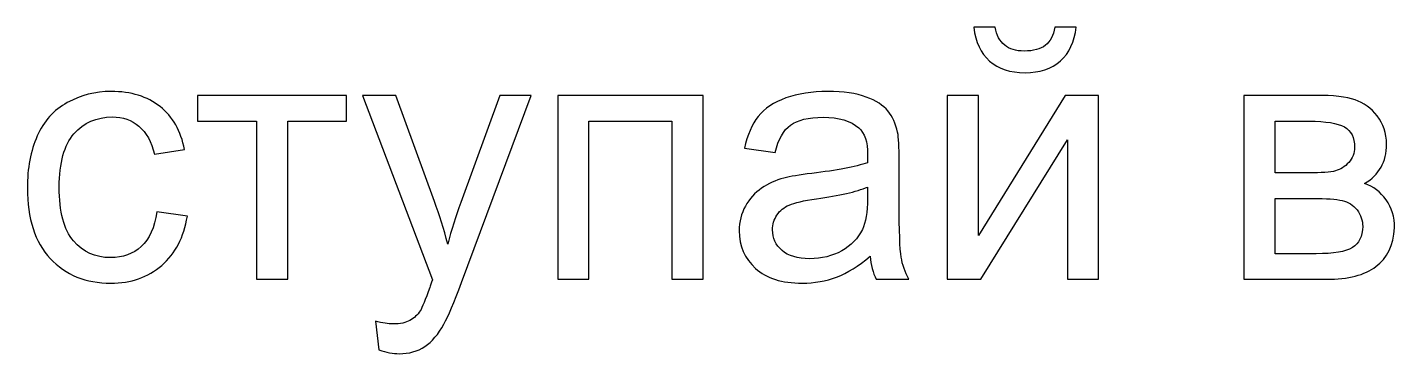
# Model space of a CAD drawing. Header units: millimetres. Extents: x 401 to 1796, y 156 to 1707.
# Drawn here: x 1684.4 to 1782.3, y 456.4 to 479.8 of the extents above; entities that cross this region are included whole.
import ezdxf

# ---------------------------------------------------------------- set-up
doc = ezdxf.new("R2010")
doc.units = ezdxf.units.MM
doc.header["$MEASUREMENT"] = 0
doc.layers.add('layer 1', color=7, linetype='Continuous')

msp = doc.modelspace()

# ---------------------------------------------------------------- linework, layer by layer
at = {"layer": 'layer 1', "color": 165}
for points, knots in [([(1758.0015, 479.7754), (1758.0015, 479.7754), (1759.5255, 479.7754), (1759.5255, 479.7754), (1759.5255, 479.7754), (1759.4027, 478.7298), (1759.0217, 477.9254), (1758.3867, 477.3666), (1758.3867, 477.3666), (1757.7517, 476.8036), (1756.9093, 476.5242), (1755.8552, 476.5242), (1755.8552, 476.5242), (1754.7969, 476.5242), (1753.9502, 476.8036), (1753.3194, 477.3582), (1753.3194, 477.3582), (1752.6887, 477.917), (1752.3077, 478.7213), (1752.1849, 479.7754), (1752.1849, 479.7754), (1752.1849, 479.7754), (1753.7089, 479.7754), (1753.7089, 479.7754), (1753.7089, 479.7754), (1753.8232, 479.2039), (1754.056, 478.7763), (1754.3989, 478.4969), (1754.3989, 478.4969), (1754.7418, 478.2133), (1755.2075, 478.0736), (1755.7875, 478.0736), (1755.7875, 478.0736), (1756.4606, 478.0736), (1756.9686, 478.2091), (1757.3115, 478.4842), (1757.3115, 478.4842), (1757.6544, 478.7552), (1757.8872, 479.187), (1758.0015, 479.7754)], [0, 0, 0, 0, 0.0909091, 0.0909091, 0.0909091, 0.0909091, 0.1818182, 0.1818182, 0.1818182, 0.1818182, 0.2727273, 0.2727273, 0.2727273, 0.2727273, 0.3636364, 0.3636364, 0.3636364, 0.3636364, 0.4545455, 0.4545455, 0.4545455, 0.4545455, 0.5454545, 0.5454545, 0.5454545, 0.5454545, 0.6363636, 0.6363636, 0.6363636, 0.6363636, 0.7272727, 0.7272727, 0.7272727, 0.7272727, 0.8181818, 0.8181818, 0.8181818, 0.8181818, 1, 1, 1, 1]), ([(1693.693, 466.542), (1693.693, 466.542), (1695.8774, 466.2372), (1695.8774, 466.2372), (1695.8774, 466.2372), (1695.6361, 464.7344), (1695.0265, 463.5617), (1694.0401, 462.7108), (1694.0401, 462.7108), (1693.0538, 461.8599), (1691.8388, 461.4366), (1690.4037, 461.4366), (1690.4037, 461.4366), (1688.6045, 461.4366), (1687.1567, 462.025), (1686.0645, 463.2019), (1686.0645, 463.2019), (1684.9681, 464.3788), (1684.422, 466.0636), (1684.422, 468.2565), (1684.422, 468.2565), (1684.422, 469.6789), (1684.6591, 470.9193), (1685.129, 471.9861), (1685.129, 471.9861), (1685.5989, 473.0486), (1686.3143, 473.8487), (1687.2795, 474.3779), (1687.2795, 474.3779), (1688.2405, 474.9113), (1689.2861, 475.178), (1690.4206, 475.178), (1690.4206, 475.178), (1691.8473, 475.178), (1693.0199, 474.8182), (1693.9258, 474.0943), (1693.9258, 474.0943), (1694.836, 473.3704), (1695.4202, 472.3417), (1695.6742, 471.0124), (1695.6742, 471.0124), (1695.6742, 471.0124), (1693.5152, 470.6822), (1693.5152, 470.6822), (1693.5152, 470.6822), (1693.3078, 471.567), (1692.9437, 472.2316), (1692.4145, 472.6803), (1692.4145, 472.6803), (1691.8896, 473.1248), (1691.2546, 473.3492), (1690.5095, 473.3492), (1690.5095, 473.3492), (1689.3835, 473.3492), (1688.4691, 472.947), (1687.7621, 472.1427), (1687.7621, 472.1427), (1687.0594, 471.3341), (1686.708, 470.0641), (1686.708, 468.32), (1686.708, 468.32), (1686.708, 466.5505), (1687.0467, 465.2678), (1687.724, 464.4677), (1687.724, 464.4677), (1688.4056, 463.6676), (1689.2903, 463.2654), (1690.3783, 463.2654), (1690.3783, 463.2654), (1691.2588, 463.2654), (1691.9912, 463.5321), (1692.5754, 464.0697), (1692.5754, 464.0697), (1693.1638, 464.6031), (1693.5364, 465.4286), (1693.693, 466.542)], [0, 0, 0, 0, 0.05, 0.05, 0.05, 0.05, 0.1, 0.1, 0.1, 0.1, 0.15, 0.15, 0.15, 0.15, 0.2, 0.2, 0.2, 0.2, 0.25, 0.25, 0.25, 0.25, 0.3, 0.3, 0.3, 0.3, 0.35, 0.35, 0.35, 0.35, 0.4, 0.4, 0.4, 0.4, 0.45, 0.45, 0.45, 0.45, 0.5, 0.5, 0.5, 0.5, 0.55, 0.55, 0.55, 0.55, 0.6, 0.6, 0.6, 0.6, 0.65, 0.65, 0.65, 0.65, 0.7, 0.7, 0.7, 0.7, 0.75, 0.75, 0.75, 0.75, 0.8, 0.8, 0.8, 0.8, 0.85, 0.85, 0.85, 0.85, 0.9, 0.9, 0.9, 0.9, 1, 1, 1, 1]), ([(1696.614, 474.8986), (1696.614, 474.8986), (1707.282, 474.8986), (1707.282, 474.8986), (1707.282, 474.8986), (1707.282, 474.8986), (1707.282, 473.0444), (1707.282, 473.0444), (1707.282, 473.0444), (1707.282, 473.0444), (1703.0656, 473.0444), (1703.0656, 473.0444), (1703.0656, 473.0444), (1703.0656, 473.0444), (1703.0656, 461.716), (1703.0656, 461.716), (1703.0656, 461.716), (1703.0656, 461.716), (1700.8304, 461.716), (1700.8304, 461.716), (1700.8304, 461.716), (1700.8304, 461.716), (1700.8304, 473.0444), (1700.8304, 473.0444), (1700.8304, 473.0444), (1700.8304, 473.0444), (1696.614, 473.0444), (1696.614, 473.0444), (1696.614, 473.0444), (1696.614, 473.0444), (1696.614, 474.8986), (1696.614, 474.8986)], [0, 0, 0, 0, 0.1111111, 0.1111111, 0.1111111, 0.1111111, 0.2222222, 0.2222222, 0.2222222, 0.2222222, 0.3333333, 0.3333333, 0.3333333, 0.3333333, 0.4444444, 0.4444444, 0.4444444, 0.4444444, 0.5555556, 0.5555556, 0.5555556, 0.5555556, 0.6666667, 0.6666667, 0.6666667, 0.6666667, 0.7777778, 0.7777778, 0.7777778, 0.7777778, 1, 1, 1, 1]), ([(1709.5976, 456.6487), (1709.5976, 456.6487), (1709.3436, 458.7146), (1709.3436, 458.7146), (1709.3436, 458.7146), (1709.8347, 458.5833), (1710.258, 458.5156), (1710.6221, 458.5156), (1710.6221, 458.5156), (1711.1216, 458.5156), (1711.5195, 458.6003), (1711.8159, 458.7654), (1711.8159, 458.7654), (1712.1164, 458.9305), (1712.362, 459.1633), (1712.5525, 459.4596), (1712.5525, 459.4596), (1712.6922, 459.684), (1712.9208, 460.2386), (1713.234, 461.1276), (1713.234, 461.1276), (1713.2764, 461.2503), (1713.3399, 461.4324), (1713.433, 461.6737), (1713.433, 461.6737), (1713.433, 461.6737), (1708.4292, 474.8986), (1708.4292, 474.8986), (1708.4292, 474.8986), (1708.4292, 474.8986), (1710.8168, 474.8986), (1710.8168, 474.8986), (1710.8168, 474.8986), (1710.8168, 474.8986), (1713.5685, 467.2871), (1713.5685, 467.2871), (1713.5685, 467.2871), (1713.9283, 466.3261), (1714.2458, 465.3101), (1714.5294, 464.2433), (1714.5294, 464.2433), (1714.7877, 465.2466), (1715.0925, 466.2372), (1715.4481, 467.2109), (1715.4481, 467.2109), (1715.4481, 467.2109), (1718.259, 474.8986), (1718.259, 474.8986), (1718.259, 474.8986), (1718.259, 474.8986), (1720.49, 474.8986), (1720.49, 474.8986), (1720.49, 474.8986), (1720.49, 474.8986), (1715.5073, 461.4874), (1715.5073, 461.4874), (1715.5073, 461.4874), (1714.9697, 460.0438), (1714.5506, 459.0532), (1714.25, 458.5071), (1714.25, 458.5071), (1713.8521, 457.7748), (1713.3949, 457.2371), (1712.8827, 456.8942), (1712.8827, 456.8942), (1712.3662, 456.5513), (1711.7524, 456.382), (1711.0412, 456.382), (1711.0412, 456.382), (1710.6094, 456.382), (1710.1268, 456.4709), (1709.5976, 456.6487)], [0, 0, 0, 0, 0.0526316, 0.0526316, 0.0526316, 0.0526316, 0.1052632, 0.1052632, 0.1052632, 0.1052632, 0.1578947, 0.1578947, 0.1578947, 0.1578947, 0.2105263, 0.2105263, 0.2105263, 0.2105263, 0.2631579, 0.2631579, 0.2631579, 0.2631579, 0.3157895, 0.3157895, 0.3157895, 0.3157895, 0.3684211, 0.3684211, 0.3684211, 0.3684211, 0.4210526, 0.4210526, 0.4210526, 0.4210526, 0.4736842, 0.4736842, 0.4736842, 0.4736842, 0.5263158, 0.5263158, 0.5263158, 0.5263158, 0.5789474, 0.5789474, 0.5789474, 0.5789474, 0.6315789, 0.6315789, 0.6315789, 0.6315789, 0.6842105, 0.6842105, 0.6842105, 0.6842105, 0.7368421, 0.7368421, 0.7368421, 0.7368421, 0.7894737, 0.7894737, 0.7894737, 0.7894737, 0.8421053, 0.8421053, 0.8421053, 0.8421053, 0.8947368, 0.8947368, 0.8947368, 0.8947368, 1, 1, 1, 1]), ([(1722.3992, 474.8986), (1722.3992, 474.8986), (1732.8132, 474.8986), (1732.8132, 474.8986), (1732.8132, 474.8986), (1732.8132, 474.8986), (1732.8132, 461.716), (1732.8132, 461.716), (1732.8132, 461.716), (1732.8132, 461.716), (1730.578, 461.716), (1730.578, 461.716), (1730.578, 461.716), (1730.578, 461.716), (1730.578, 473.0444), (1730.578, 473.0444), (1730.578, 473.0444), (1730.578, 473.0444), (1724.6344, 473.0444), (1724.6344, 473.0444), (1724.6344, 473.0444), (1724.6344, 473.0444), (1724.6344, 461.716), (1724.6344, 461.716), (1724.6344, 461.716), (1724.6344, 461.716), (1722.3992, 461.716), (1722.3992, 461.716), (1722.3992, 461.716), (1722.3992, 461.716), (1722.3992, 474.8986), (1722.3992, 474.8986)], [0, 0, 0, 0, 0.1111111, 0.1111111, 0.1111111, 0.1111111, 0.2222222, 0.2222222, 0.2222222, 0.2222222, 0.3333333, 0.3333333, 0.3333333, 0.3333333, 0.4444444, 0.4444444, 0.4444444, 0.4444444, 0.5555556, 0.5555556, 0.5555556, 0.5555556, 0.6666667, 0.6666667, 0.6666667, 0.6666667, 0.7777778, 0.7777778, 0.7777778, 0.7777778, 1, 1, 1, 1]), ([(1744.7639, 463.367), (1743.9342, 462.66), (1743.1341, 462.1647), (1742.3678, 461.8726), (1742.3678, 461.8726), (1741.6016, 461.5805), (1740.7803, 461.4366), (1739.8998, 461.4366), (1739.8998, 461.4366), (1738.452, 461.4366), (1737.3386, 461.788), (1736.5597, 462.4949), (1736.5597, 462.4949), (1735.7808, 463.1977), (1735.3913, 464.0994), (1735.3913, 465.1958), (1735.3913, 465.1958), (1735.3913, 465.8393), (1735.5395, 466.4277), (1735.8316, 466.9611), (1735.8316, 466.9611), (1736.1279, 467.4945), (1736.5131, 467.9178), (1736.9873, 468.2396), (1736.9873, 468.2396), (1737.4656, 468.5613), (1737.999, 468.8068), (1738.5959, 468.9719), (1738.5959, 468.9719), (1739.0362, 469.0862), (1739.7008, 469.1963), (1740.5856, 469.3064), (1740.5856, 469.3064), (1742.389, 469.518), (1743.7225, 469.7763), (1744.5734, 470.0726), (1744.5734, 470.0726), (1744.5819, 470.3774), (1744.5861, 470.5721), (1744.5861, 470.6526), (1744.5861, 470.6526), (1744.5861, 471.5585), (1744.3744, 472.1977), (1743.9511, 472.5703), (1743.9511, 472.5703), (1743.3796, 473.074), (1742.5287, 473.3238), (1741.4026, 473.3238), (1741.4026, 473.3238), (1740.3485, 473.3238), (1739.5696, 473.1375), (1739.0701, 472.7692), (1739.0701, 472.7692), (1738.5663, 472.4009), (1738.198, 471.749), (1737.9567, 470.8092), (1737.9567, 470.8092), (1737.9567, 470.8092), (1735.7723, 471.114), (1735.7723, 471.114), (1735.7723, 471.114), (1735.9713, 472.0496), (1736.2972, 472.8073), (1736.7544, 473.3831), (1736.7544, 473.3831), (1737.2116, 473.9588), (1737.872, 474.3991), (1738.7356, 474.7123), (1738.7356, 474.7123), (1739.595, 475.0214), (1740.5983, 475.178), (1741.7328, 475.178), (1741.7328, 475.178), (1742.8589, 475.178), (1743.7775, 475.0468), (1744.4845, 474.7801), (1744.4845, 474.7801), (1745.1872, 474.5134), (1745.7079, 474.1832), (1746.0381, 473.781), (1746.0381, 473.781), (1746.3683, 473.3788), (1746.6012, 472.8708), (1746.7366, 472.257), (1746.7366, 472.257), (1746.8086, 471.876), (1746.8467, 471.1902), (1746.8467, 470.2038), (1746.8467, 470.2038), (1746.8467, 470.2038), (1746.8467, 467.2405), (1746.8467, 467.2405), (1746.8467, 467.2405), (1746.8467, 465.1704), (1746.8933, 463.8623), (1746.9864, 463.3077), (1746.9864, 463.3077), (1747.0753, 462.7532), (1747.2616, 462.224), (1747.5325, 461.716), (1747.5325, 461.716), (1747.5325, 461.716), (1745.1957, 461.716), (1745.1957, 461.716), (1745.1957, 461.716), (1744.9713, 462.1859), (1744.8274, 462.7362), (1744.7639, 463.367)], [0, 0, 0, 0, 0.0357143, 0.0357143, 0.0357143, 0.0357143, 0.0714286, 0.0714286, 0.0714286, 0.0714286, 0.1071429, 0.1071429, 0.1071429, 0.1071429, 0.1428571, 0.1428571, 0.1428571, 0.1428571, 0.1785714, 0.1785714, 0.1785714, 0.1785714, 0.2142857, 0.2142857, 0.2142857, 0.2142857, 0.25, 0.25, 0.25, 0.25, 0.2857143, 0.2857143, 0.2857143, 0.2857143, 0.3214286, 0.3214286, 0.3214286, 0.3214286, 0.3571429, 0.3571429, 0.3571429, 0.3571429, 0.3928571, 0.3928571, 0.3928571, 0.3928571, 0.4285714, 0.4285714, 0.4285714, 0.4285714, 0.4642857, 0.4642857, 0.4642857, 0.4642857, 0.5, 0.5, 0.5, 0.5, 0.5357143, 0.5357143, 0.5357143, 0.5357143, 0.5714286, 0.5714286, 0.5714286, 0.5714286, 0.6071429, 0.6071429, 0.6071429, 0.6071429, 0.6428571, 0.6428571, 0.6428571, 0.6428571, 0.6785714, 0.6785714, 0.6785714, 0.6785714, 0.7142857, 0.7142857, 0.7142857, 0.7142857, 0.75, 0.75, 0.75, 0.75, 0.7857143, 0.7857143, 0.7857143, 0.7857143, 0.8214286, 0.8214286, 0.8214286, 0.8214286, 0.8571429, 0.8571429, 0.8571429, 0.8571429, 0.8928571, 0.8928571, 0.8928571, 0.8928571, 0.9285714, 0.9285714, 0.9285714, 0.9285714, 1, 1, 1, 1]), ([(1750.2799, 474.8986), (1750.2799, 474.8986), (1752.5151, 474.8986), (1752.5151, 474.8986), (1752.5151, 474.8986), (1752.5151, 474.8986), (1752.5151, 464.8444), (1752.5151, 464.8444), (1752.5151, 464.8444), (1752.5151, 464.8444), (1758.7254, 474.8986), (1758.7254, 474.8986), (1758.7254, 474.8986), (1758.7254, 474.8986), (1761.1257, 474.8986), (1761.1257, 474.8986), (1761.1257, 474.8986), (1761.1257, 474.8986), (1761.1257, 461.716), (1761.1257, 461.716), (1761.1257, 461.716), (1761.1257, 461.716), (1758.8905, 461.716), (1758.8905, 461.716), (1758.8905, 461.716), (1758.8905, 461.716), (1758.8905, 471.7067), (1758.8905, 471.7067), (1758.8905, 471.7067), (1758.8905, 471.7067), (1752.6887, 461.716), (1752.6887, 461.716), (1752.6887, 461.716), (1752.6887, 461.716), (1750.2799, 461.716), (1750.2799, 461.716), (1750.2799, 461.716), (1750.2799, 461.716), (1750.2799, 474.8986), (1750.2799, 474.8986)], [0, 0, 0, 0, 0.0909091, 0.0909091, 0.0909091, 0.0909091, 0.1818182, 0.1818182, 0.1818182, 0.1818182, 0.2727273, 0.2727273, 0.2727273, 0.2727273, 0.3636364, 0.3636364, 0.3636364, 0.3636364, 0.4545455, 0.4545455, 0.4545455, 0.4545455, 0.5454545, 0.5454545, 0.5454545, 0.5454545, 0.6363636, 0.6363636, 0.6363636, 0.6363636, 0.7272727, 0.7272727, 0.7272727, 0.7272727, 0.8181818, 0.8181818, 0.8181818, 0.8181818, 1, 1, 1, 1]), ([(1744.5861, 468.32), (1743.7733, 467.9898), (1742.5541, 467.7104), (1740.9285, 467.4818), (1740.9285, 467.4818), (1740.0056, 467.3506), (1739.3537, 467.2024), (1738.9727, 467.0373), (1738.9727, 467.0373), (1738.5917, 466.8722), (1738.2996, 466.6309), (1738.0922, 466.3176), (1738.0922, 466.3176), (1737.8847, 466.0001), (1737.7789, 465.6488), (1737.7789, 465.2593), (1737.7789, 465.2593), (1737.7789, 464.6709), (1738.0033, 464.1756), (1738.4562, 463.7819), (1738.4562, 463.7819), (1738.9092, 463.3882), (1739.5696, 463.1892), (1740.4374, 463.1892), (1740.4374, 463.1892), (1741.2968, 463.1892), (1742.063, 463.3755), (1742.7361, 463.7522), (1742.7361, 463.7522), (1743.405, 464.1248), (1743.9003, 464.637), (1744.2136, 465.2847), (1744.2136, 465.2847), (1744.4549, 465.7885), (1744.5734, 466.5293), (1744.5734, 467.5072), (1744.5734, 467.5072), (1744.5734, 467.5072), (1744.5861, 468.32), (1744.5861, 468.32)], [0, 0, 0, 0, 0.0909091, 0.0909091, 0.0909091, 0.0909091, 0.1818182, 0.1818182, 0.1818182, 0.1818182, 0.2727273, 0.2727273, 0.2727273, 0.2727273, 0.3636364, 0.3636364, 0.3636364, 0.3636364, 0.4545455, 0.4545455, 0.4545455, 0.4545455, 0.5454545, 0.5454545, 0.5454545, 0.5454545, 0.6363636, 0.6363636, 0.6363636, 0.6363636, 0.7272727, 0.7272727, 0.7272727, 0.7272727, 0.8181818, 0.8181818, 0.8181818, 0.8181818, 1, 1, 1, 1])]:
    msp.add_open_spline(points, degree=3, knots=knots, dxfattribs=at)
at = {"layer": 'layer 1', "color": 250}
for points, knots in [([(1771.527, 474.8986), (1771.527, 474.8986), (1776.6705, 474.8986), (1776.6705, 474.8986), (1776.6705, 474.8986), (1777.932, 474.8986), (1778.8718, 474.7928), (1779.4899, 474.5811), (1779.4899, 474.5811), (1780.1037, 474.3694), (1780.6329, 473.9842), (1781.0732, 473.4212), (1781.0732, 473.4212), (1781.5177, 472.8539), (1781.7378, 472.1808), (1781.7378, 471.3934), (1781.7378, 471.3934), (1781.7378, 470.7626), (1781.6066, 470.2123), (1781.3483, 469.7466), (1781.3483, 469.7466), (1781.0859, 469.2767), (1780.6964, 468.883), (1780.1715, 468.5698), (1780.1715, 468.5698), (1780.7895, 468.3623), (1781.3018, 467.9771), (1781.7124, 467.4098), (1781.7124, 467.4098), (1782.1188, 466.8468), (1782.322, 466.1737), (1782.322, 465.399), (1782.322, 465.399), (1782.2416, 464.1502), (1781.7928, 463.2231), (1780.9843, 462.6219), (1780.9843, 462.6219), (1780.1757, 462.0166), (1778.9988, 461.716), (1777.4579, 461.716), (1777.4579, 461.716), (1777.4579, 461.716), (1771.527, 461.716), (1771.527, 461.716), (1771.527, 461.716), (1771.527, 461.716), (1771.527, 474.8986), (1771.527, 474.8986)], [0, 0, 0, 0, 0.0769231, 0.0769231, 0.0769231, 0.0769231, 0.1538462, 0.1538462, 0.1538462, 0.1538462, 0.2307692, 0.2307692, 0.2307692, 0.2307692, 0.3076923, 0.3076923, 0.3076923, 0.3076923, 0.3846154, 0.3846154, 0.3846154, 0.3846154, 0.4615385, 0.4615385, 0.4615385, 0.4615385, 0.5384615, 0.5384615, 0.5384615, 0.5384615, 0.6153846, 0.6153846, 0.6153846, 0.6153846, 0.6923077, 0.6923077, 0.6923077, 0.6923077, 0.7692308, 0.7692308, 0.7692308, 0.7692308, 0.8461538, 0.8461538, 0.8461538, 0.8461538, 1, 1, 1, 1]), ([(1773.7622, 469.336), (1773.7622, 469.336), (1776.1329, 469.336), (1776.1329, 469.336), (1776.1329, 469.336), (1777.0769, 469.336), (1777.7288, 469.3868), (1778.0802, 469.4842), (1778.0802, 469.4842), (1778.4358, 469.5858), (1778.7533, 469.7847), (1779.0327, 470.0895), (1779.0327, 470.0895), (1779.3121, 470.3901), (1779.4518, 470.7542), (1779.4518, 471.1775), (1779.4518, 471.1775), (1779.4518, 471.876), (1779.2063, 472.3586), (1778.7194, 472.6338), (1778.7194, 472.6338), (1778.2284, 472.9089), (1777.3902, 473.0444), (1776.2048, 473.0444), (1776.2048, 473.0444), (1776.2048, 473.0444), (1773.7622, 473.0444), (1773.7622, 473.0444), (1773.7622, 473.0444), (1773.7622, 473.0444), (1773.7622, 469.336), (1773.7622, 469.336)], [0, 0, 0, 0, 0.1111111, 0.1111111, 0.1111111, 0.1111111, 0.2222222, 0.2222222, 0.2222222, 0.2222222, 0.3333333, 0.3333333, 0.3333333, 0.3333333, 0.4444444, 0.4444444, 0.4444444, 0.4444444, 0.5555556, 0.5555556, 0.5555556, 0.5555556, 0.6666667, 0.6666667, 0.6666667, 0.6666667, 0.7777778, 0.7777778, 0.7777778, 0.7777778, 1, 1, 1, 1]), ([(1773.7622, 463.5448), (1773.7622, 463.5448), (1776.6959, 463.5448), (1776.6959, 463.5448), (1776.6959, 463.5448), (1777.9574, 463.5448), (1778.8253, 463.693), (1779.2952, 463.9851), (1779.2952, 463.9851), (1779.7651, 464.2814), (1780.0106, 464.7852), (1780.036, 465.5091), (1780.036, 465.5091), (1780.036, 465.9282), (1779.9005, 466.3219), (1779.6296, 466.6817), (1779.6296, 466.6817), (1779.3544, 467.0415), (1778.9988, 467.2701), (1778.5628, 467.3633), (1778.5628, 467.3633), (1778.1268, 467.4606), (1777.424, 467.5072), (1776.4588, 467.5072), (1776.4588, 467.5072), (1776.4588, 467.5072), (1773.7622, 467.5072), (1773.7622, 467.5072), (1773.7622, 467.5072), (1773.7622, 467.5072), (1773.7622, 463.5448), (1773.7622, 463.5448)], [0, 0, 0, 0, 0.1111111, 0.1111111, 0.1111111, 0.1111111, 0.2222222, 0.2222222, 0.2222222, 0.2222222, 0.3333333, 0.3333333, 0.3333333, 0.3333333, 0.4444444, 0.4444444, 0.4444444, 0.4444444, 0.5555556, 0.5555556, 0.5555556, 0.5555556, 0.6666667, 0.6666667, 0.6666667, 0.6666667, 0.7777778, 0.7777778, 0.7777778, 0.7777778, 1, 1, 1, 1])]:
    msp.add_open_spline(points, degree=3, knots=knots, dxfattribs=at)

doc.saveas('drawing.dxf')
